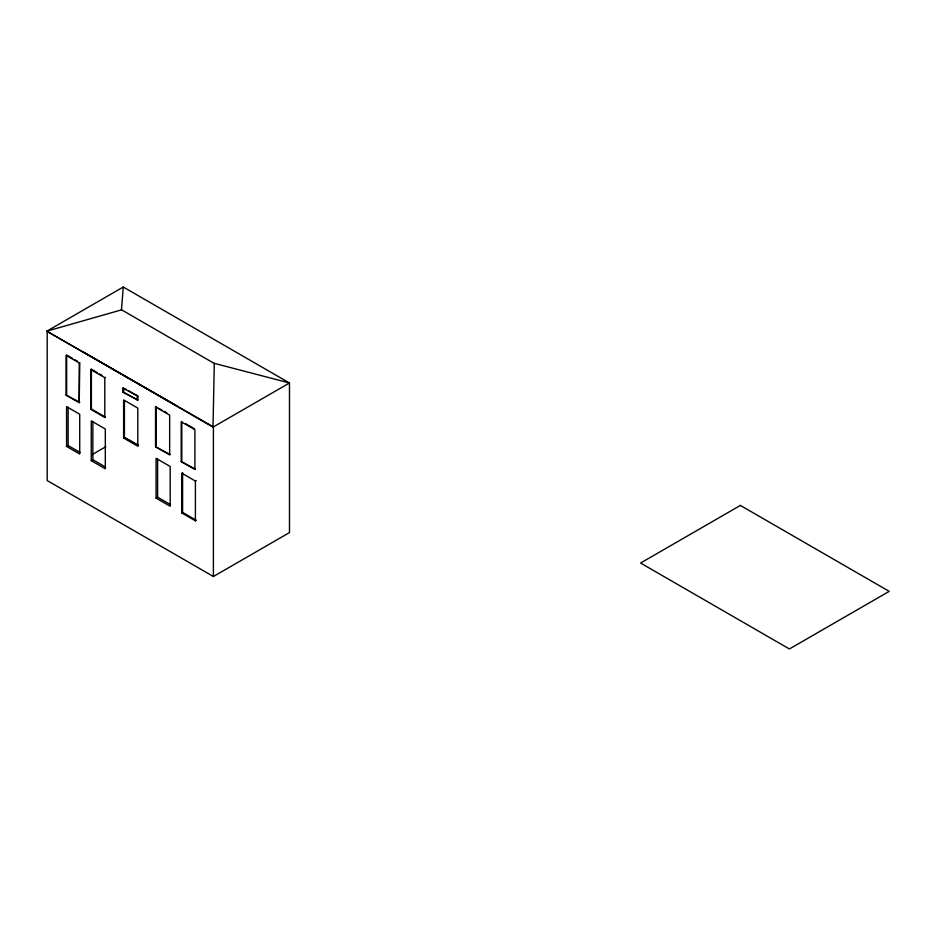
<?xml version="1.0" encoding="UTF-8"?>
<svg xmlns="http://www.w3.org/2000/svg" width="936" height="936" viewBox="0 0 936 936"><rect width="100%" height="100%" fill="white"/><g stroke="black" fill="none" stroke-linecap="round" stroke-linejoin="round"><path stroke-width="1.4" d="M123.611 438.013L123.611 399.906L137.803 408.108L137.803 446.203L123.611 438.013L124.429 437.533L138.622 445.723M124.429 437.533L124.429 400.842M213.01 427.132L214.297 363.344L289.481 382.988L289.481 532.584L213.396 576.506L47.186 480.554L47.186 330.958L123.271 287.024L289.481 382.988L213.01 427.132L46.8 331.18L213.396 426.91L213.396 576.506M46.8 331.18L121.469 309.875L123.271 287.024M176.635 405.697L83.468 352.088M214.496 363.577L121.282 309.64M79.209 362.911L79.794 362.583L79.209 402.691L66.058 395.109L66.058 355.329L79.209 362.911L79.209 402.691M90.745 409.348L91.377 408.985L105.417 417.105L104.797 417.468L90.745 409.348L90.745 369.568L91.377 369.205L97.227 372.586M66.058 395.109L79.794 402.363M90.745 369.568L104.797 377.688L105.417 377.325M128.407 390.64L137.873 396.103L137.873 400.035L123.096 392.172L123.096 388.253L126.044 389.282M123.096 392.172L137.873 400.035M123.096 388.253L137.873 396.103M66.573 446.437L79.724 454.018L79.724 414.238L66.573 406.657L66.573 446.437L68.129 445.536L80.087 452.439M155.551 406.985L169.662 415.139L169.662 454.919L155.551 446.764L155.551 406.985L162.01 410.05M92.091 454.627L105.803 446.706M91.26 460.676L105.312 468.796L105.312 429.016L91.26 420.896L91.26 460.676L92.863 459.751L105.733 467.193M155.551 446.764L170.247 454.58M181.21 461.588L194.899 469.486L194.899 429.706L181.21 421.808L181.21 461.588L195.472 469.147M156.066 498.092L170.176 506.247L170.176 466.467L156.066 458.312L156.066 498.092L157.611 497.203L170.563 504.668M181.724 512.916L182.602 512.401L196.279 520.311L195.402 520.814L181.724 512.916L181.724 473.136L195.402 481.034L196.279 480.531M72.622 358.441L66.643 354.99L66.643 394.77M75.009 359.822L77.407 361.202M99.567 373.944L101.907 375.289M164.362 411.407L166.725 412.764M185.527 423.622L194.232 428.653M124.535 437.358L138.376 445.349M195.402 481.034L195.402 520.814M182.602 472.621L182.602 512.401M181.795 421.469L181.795 461.249M157.611 458.839L157.611 497.203M156.125 406.657L156.125 446.437M137.288 396.443L137.288 400.362M123.681 387.913L123.681 391.833M123.271 387.738L123.271 392.114M104.797 377.688L104.797 417.468M92.863 421.399L92.863 459.751M91.377 369.205L91.377 408.985M68.129 407.172L68.129 445.536M740.364 505.428L640.575 563.039L789.411 648.976L889.2 591.353L740.364 505.428"/></g></svg>
